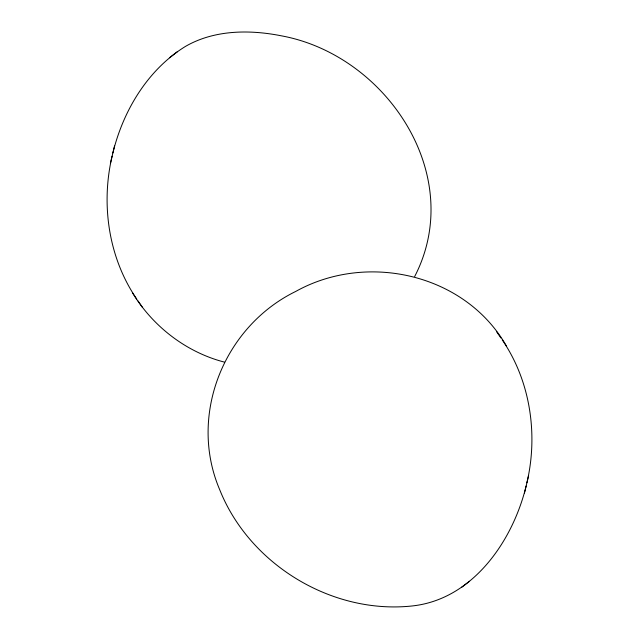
<?xml version="1.0" encoding="UTF-8"?>
<svg xmlns="http://www.w3.org/2000/svg" width="639" height="639" viewBox="0 0 639 639"><rect width="100%" height="100%" fill="white"/><g stroke="black" fill="none" stroke-linecap="round" stroke-linejoin="round"><path stroke-width="0.96" d="M112.105 156.196C100.762 204.424 108.55 257.9 136.762 299.084M526.895 482.804C538.238 434.576 530.45 381.1 502.238 339.916M112.871 152.961C123.231 110.587 147.665 69.771 185.35 46.479C214.169 29.777 249.482 29.49 281.336 35.816C386.435 55.082 466.853 175.461 414.679 276.519M506.615 346.338C465.48 273.867 367.058 251.678 295.761 291.424C223.962 326.465 188.002 415.23 219.656 489.586C249.466 564.588 331.968 614.606 412.243 605.956C472.764 599.446 512.798 541.009 526.129 486.039M110.379 163.544L114.509 146.004M524.491 492.996L528.621 475.456M169.519 57.726L173.88 54.387M173.936 54.323L177.49 51.599M465.12 584.613L469.481 581.274M461.51 587.401L465.064 584.677M224.481 362.137C186.197 352.233 152.793 326.409 132.385 292.662M496.543 331.625L500.872 337.967M138.128 301.033L142.457 307.375"/></g></svg>
